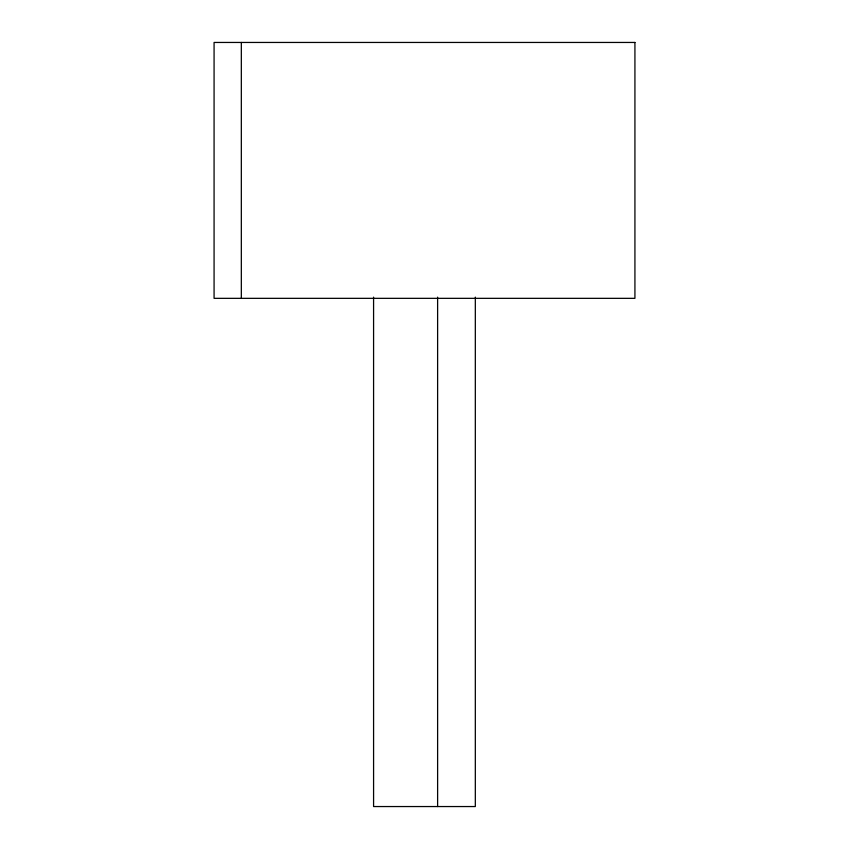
<?xml version="1.0" encoding="UTF-8"?>
<svg xmlns="http://www.w3.org/2000/svg" width="849" height="849" viewBox="0 0 849 849"><rect width="100%" height="100%" fill="white"/><g stroke="black" fill="none" stroke-linecap="round" stroke-linejoin="round"><path stroke-width="1.27" d="M475.323 297.15L475.323 806.55L373.581 806.55L373.581 297.15M437.617 297.15L437.617 806.55M241.328 42.45L241.328 298.339M634.925 42.45L214.075 42.45L214.075 298.339L634.925 298.339L634.925 42.45"/></g></svg>
